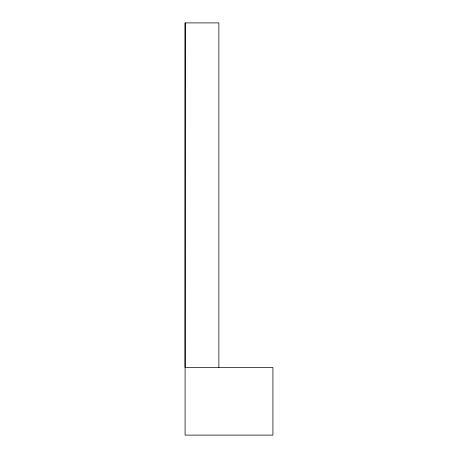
<?xml version="1.0" encoding="UTF-8"?>
<svg xmlns="http://www.w3.org/2000/svg" width="458" height="458" viewBox="0 0 458 458"><rect width="100%" height="100%" fill="white"/><g stroke="black" fill="none" stroke-linecap="round" stroke-linejoin="round"><path stroke-width="0.69" d="M185.129 22.9L185.078 367.528L272.922 367.528L272.922 435.1L185.078 435.1L185.129 22.9L218.867 22.9L218.867 367.528"/></g></svg>
